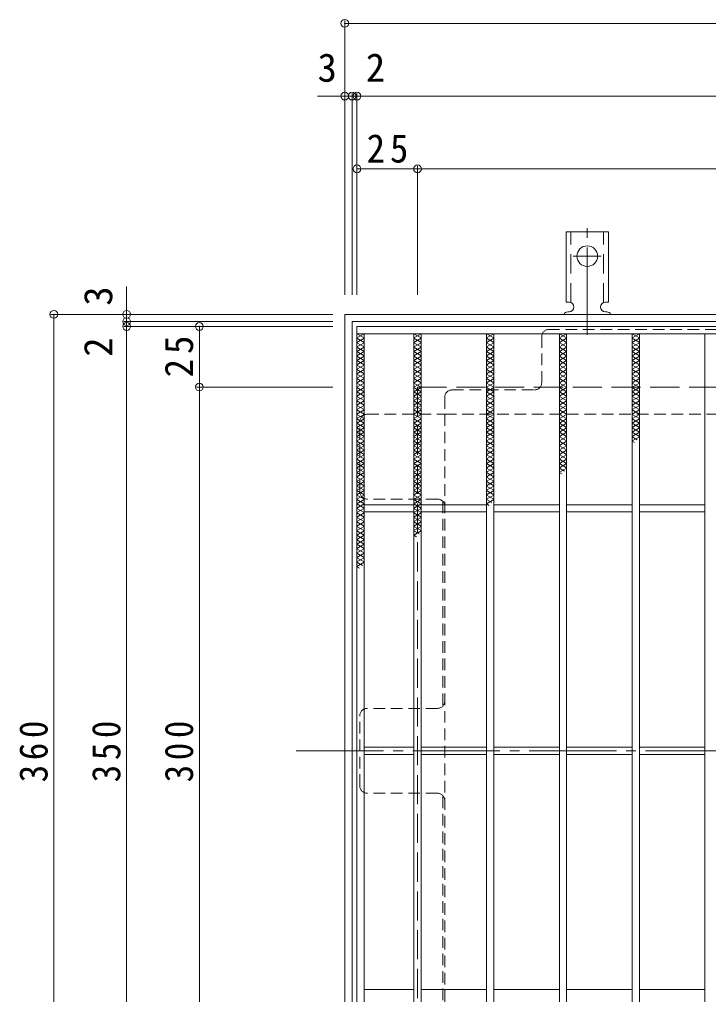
# Model space of a CAD drawing. Units: millimetres at full size, sheet at 1:4. Extents: x -838 to 1019, y -781 to 757.
# Drawn here: x -808.9 to -524.7, y 342.6 to 744.8 of the extents above; entities that cross this region are included whole.
import ezdxf
from ezdxf.enums import TextEntityAlignment as Align

# ---------------------------------------------------------------- set-up
doc = ezdxf.new("R2010")
doc.units = ezdxf.units.MM
doc.header["$LTSCALE"] = 4
doc.header["$PDMODE"] = 32
doc.header["$PDSIZE"] = 3.2
for name, pattern in [('CHAIN2', [12, 9, -1, 1, -1]), ('DASHED1', [1.8, 1.2, -0.6]), ('DASHED2', [3, 2, -1]), ('DASHED3', [4, 3, -1])]:
    doc.linetypes.add(name, pattern=pattern)
for name, color, linetype, lineweight in [('A-1', 3, 'Continuous', 9), ('A-2', 3, 'Continuous', 9), ('A-4', 7, 'Continuous', 9), ('A-7', 2, 'Continuous', 9), ('A-9', 6, 'Continuous', 9), ('A-A', 3, 'Continuous', 9)]:
    doc.layers.add(name, color=color, linetype=linetype, lineweight=lineweight)
doc.styles.add('ＭＳ ゴシック', font='')
doc.styles.get('ＭＳ ゴシック').set_extended_font_data('MS Gothic')

msp = doc.modelspace()

# ---------------------------------------------------------------- linework, layer by layer
at = {"layer": 'A-1', "color": 2, "linetype": 'DASHED3'}
for p, q in [((-644.713, 593.162), (-644.713, 293.162)), ((-344.713, 593.162), (-644.713, 593.162))]:
    msp.add_line(p, q, dxfattribs=at)
at = {"layer": 'A-1', "color": 2}
for points in [[(-674.713, 623.162), (-674.713, 263.162), (-314.713, 263.162), (-314.713, 623.162)], [(-671.713, 620.162), (-671.713, 266.162), (-317.713, 266.162), (-317.713, 620.162)]]:
    msp.add_lwpolyline(points, close=True, dxfattribs=at)
at = {"layer": 'A-2'}
for p, q in [((-669.713, 618.161), (-669.713, 268.161)), ((-669.713, 618.161), (-319.713, 618.161)), ((-669.713, 615.161), (-319.713, 615.161)), ((-666.713, 615.161), (-666.713, 271.161)), ((-646.213, 615.161), (-646.213, 271.161)), ((-643.213, 615.161), (-643.213, 271.161)), ((-616.213, 615.161), (-616.213, 271.161)), ((-613.213, 615.161), (-613.213, 271.161)), ((-586.213, 615.161), (-586.213, 271.161)), ((-583.213, 615.161), (-583.213, 271.161)), ((-556.213, 615.161), (-556.213, 271.161)), ((-553.213, 615.161), (-553.213, 271.161)), ((-526.213, 615.161), (-526.213, 271.161)), ((-646.213, 544.661), (-666.713, 544.661)), ((-616.213, 544.661), (-643.213, 544.661)), ((-586.213, 544.661), (-613.213, 544.661)), ((-556.213, 544.661), (-583.213, 544.661)), ((-526.213, 544.661), (-553.213, 544.661)), ((-646.213, 541.661), (-666.713, 541.661)), ((-616.213, 541.661), (-643.213, 541.661)), ((-586.213, 541.661), (-613.213, 541.661)), ((-556.213, 541.661), (-583.213, 541.661)), ((-526.213, 541.661), (-553.213, 541.661)), ((-646.213, 444.661), (-666.713, 444.661)), ((-616.213, 444.661), (-643.213, 444.661)), ((-586.213, 444.661), (-613.213, 444.661)), ((-556.213, 444.661), (-583.213, 444.661)), ((-526.213, 444.661), (-553.213, 444.661)), ((-646.213, 441.661), (-666.713, 441.661)), ((-616.213, 441.661), (-643.213, 441.661)), ((-586.213, 441.661), (-613.213, 441.661)), ((-556.213, 441.661), (-583.213, 441.661)), ((-526.213, 441.661), (-553.213, 441.661)), ((-646.213, 344.661), (-666.713, 344.661)), ((-616.213, 344.661), (-643.213, 344.661)), ((-586.213, 344.661), (-613.213, 344.661)), ((-556.213, 344.661), (-583.213, 344.661)), ((-526.213, 344.661), (-553.213, 344.661))]:
    msp.add_line(p, q, dxfattribs=at)
at = {"layer": 'A-4'}
for p, q in [((-674.713, 744.362), (-674.713, 631.162)), ((-674.713, 743.162), (-314.713, 743.162)), ((-674.713, 713.162), (-685.967, 713.162)), ((-674.713, 713.162), (-671.713, 713.162)), ((-671.713, 714.362), (-671.713, 631.162)), ((-671.713, 713.162), (-669.713, 713.162)), ((-669.713, 714.362), (-669.713, 631.162)), ((-669.713, 713.162), (-319.713, 713.162)), ((-644.713, 684.362), (-644.713, 631.162)), ((-644.713, 683.162), (-669.713, 683.162)), ((-644.713, 683.162), (-344.713, 683.162)), ((-764.713, 623.162), (-764.713, 634.704)), ((-795.913, 623.162), (-679.713, 623.162)), ((-794.713, 623.162), (-794.713, 263.162)), ((-765.913, 620.162), (-679.713, 620.162)), ((-764.713, 623.162), (-764.713, 620.162)), ((-764.713, 620.162), (-764.713, 618.161)), ((-765.913, 618.161), (-679.713, 618.161)), ((-764.713, 618.161), (-764.713, 268.162)), ((-734.713, 593.162), (-734.713, 618.161)), ((-735.913, 593.162), (-679.713, 593.162)), ((-734.713, 593.162), (-734.713, 293.162))]:
    msp.add_line(p, q, dxfattribs=at)
for p in [(-674.713, 743.162), (-674.713, 713.162), (-671.713, 713.162), (-669.713, 713.162), (-669.713, 683.162), (-644.713, 683.162), (-794.713, 623.162), (-764.713, 623.162), (-764.713, 620.162), (-764.713, 618.161), (-734.713, 618.161), (-734.713, 593.162)]:
    msp.add_point(p, dxfattribs=at)
at = {"layer": 'A-7', "linetype": 'DASHED1'}
for p, q in [((-398.914, 616.966), (-590.512, 616.966)), ((-593.512, 594.966), (-593.512, 613.966)), ((-630.513, 591.966), (-596.512, 591.966)), ((-633.513, 588.966), (-633.513, 581.966)), ((-665.516, 581.966), (-633.513, 581.966)), ((-633.513, 581.966), (-355.913, 581.966)), ((-633.513, 581.966), (-633.513, 304.359)), ((-668.516, 549.965), (-668.516, 578.966)), ((-636.513, 546.965), (-665.516, 546.965)), ((-634.313, 546.004), (-634.313, 461.623)), ((-636.513, 460.663), (-665.516, 460.663)), ((-668.516, 428.662), (-668.516, 457.663)), ((-636.513, 425.662), (-665.516, 425.662)), ((-634.313, 340.32), (-634.313, 424.701))]:
    msp.add_line(p, q, dxfattribs=at)
at = {"layer": 'A-7', "linetype": 'CHAIN2'}
msp.add_line((-694.713, 443.162), (-294.713, 443.162), dxfattribs=at)
at = {"layer": 'A-7', "linetype": 'DASHED1'}
for centre, start, end in [((-590.512, 613.966), 90, 180), ((-630.513, 588.966), 90, 180), ((-596.512, 594.966), 270, 0), ((-665.516, 578.966), 90, 180), ((-665.516, 549.965), 180, 270), ((-636.513, 543.965), 0, 90), ((-636.513, 463.663), 270, 0), ((-665.516, 457.663), 90, 180), ((-665.516, 428.662), 180, 270), ((-636.513, 422.662), 0, 90)]:
    msp.add_arc(centre, 3, start, end, dxfattribs=at)
at = {"layer": 'A-9'}
for p, q in [((-669.713, 615.161), (-666.713, 613.429)), ((-666.713, 615.161), (-669.713, 613.429)), ((-669.713, 613.314), (-666.713, 611.582)), ((-666.713, 613.314), (-669.713, 611.582)), ((-669.713, 611.466), (-666.713, 609.734)), ((-666.713, 611.466), (-669.713, 609.734)), ((-646.213, 615.161), (-643.213, 613.429)), ((-643.213, 615.161), (-646.213, 613.429)), ((-646.213, 613.314), (-643.213, 611.582)), ((-643.213, 613.314), (-646.213, 611.582)), ((-646.213, 611.466), (-643.213, 609.734)), ((-643.213, 611.466), (-646.213, 609.734)), ((-616.213, 615.161), (-613.213, 613.429)), ((-613.213, 615.161), (-616.213, 613.429)), ((-616.213, 613.314), (-613.213, 611.582)), ((-613.213, 613.314), (-616.213, 611.582)), ((-616.213, 611.466), (-613.213, 609.734)), ((-613.213, 611.466), (-616.213, 609.734)), ((-586.213, 615.161), (-583.213, 613.429)), ((-583.213, 615.161), (-586.213, 613.429)), ((-586.213, 613.314), (-583.213, 611.582)), ((-583.213, 613.314), (-586.213, 611.582)), ((-586.213, 611.466), (-583.213, 609.734)), ((-583.213, 611.466), (-586.213, 609.734)), ((-556.213, 615.161), (-553.213, 613.429)), ((-553.213, 615.161), (-556.213, 613.429)), ((-556.213, 613.314), (-553.213, 611.582)), ((-553.213, 613.314), (-556.213, 611.582)), ((-556.213, 611.466), (-553.213, 609.734)), ((-553.213, 611.466), (-556.213, 609.734)), ((-669.713, 609.619), (-666.713, 607.887)), ((-666.713, 609.619), (-669.713, 607.887)), ((-669.713, 607.771), (-666.713, 606.039)), ((-666.713, 607.771), (-669.713, 606.039)), ((-646.213, 609.619), (-643.213, 607.887)), ((-643.213, 609.619), (-646.213, 607.887)), ((-646.213, 607.771), (-643.213, 606.039)), ((-643.213, 607.771), (-646.213, 606.039)), ((-616.213, 609.619), (-613.213, 607.887)), ((-613.213, 609.619), (-616.213, 607.887)), ((-616.213, 607.771), (-613.213, 606.039)), ((-613.213, 607.771), (-616.213, 606.039)), ((-586.213, 609.619), (-583.213, 607.887)), ((-583.213, 609.619), (-586.213, 607.887)), ((-586.213, 607.771), (-583.213, 606.039)), ((-583.213, 607.771), (-586.213, 606.039)), ((-556.213, 609.619), (-553.213, 607.887)), ((-553.213, 609.619), (-556.213, 607.887)), ((-556.213, 607.771), (-553.213, 606.039)), ((-553.213, 607.771), (-556.213, 606.039)), ((-669.713, 605.924), (-666.713, 604.192)), ((-666.713, 605.924), (-669.713, 604.192)), ((-669.713, 604.076), (-666.713, 602.344)), ((-666.713, 604.076), (-669.713, 602.344)), ((-646.213, 605.924), (-643.213, 604.192)), ((-643.213, 605.924), (-646.213, 604.192)), ((-646.213, 604.076), (-643.213, 602.344)), ((-643.213, 604.076), (-646.213, 602.344)), ((-616.213, 605.924), (-613.213, 604.192)), ((-613.213, 605.924), (-616.213, 604.192)), ((-616.213, 604.076), (-613.213, 602.344)), ((-613.213, 604.076), (-616.213, 602.344)), ((-586.213, 605.924), (-583.213, 604.192)), ((-583.213, 605.924), (-586.213, 604.192)), ((-586.213, 604.076), (-583.213, 602.344)), ((-583.213, 604.076), (-586.213, 602.344)), ((-556.213, 605.924), (-553.213, 604.192)), ((-553.213, 605.924), (-556.213, 604.192)), ((-556.213, 604.076), (-553.213, 602.344)), ((-553.213, 604.076), (-556.213, 602.344)), ((-666.713, 602.229), (-669.713, 600.497)), ((-669.713, 602.229), (-666.713, 600.497)), ((-669.713, 600.381), (-666.713, 598.649)), ((-666.713, 600.381), (-669.713, 598.649)), ((-643.213, 602.229), (-646.213, 600.497)), ((-646.213, 602.229), (-643.213, 600.497)), ((-646.213, 600.381), (-643.213, 598.649)), ((-643.213, 600.381), (-646.213, 598.649)), ((-613.213, 602.229), (-616.213, 600.497)), ((-616.213, 602.229), (-613.213, 600.497)), ((-616.213, 600.381), (-613.213, 598.649)), ((-613.213, 600.381), (-616.213, 598.649)), ((-583.213, 602.229), (-586.213, 600.497)), ((-586.213, 602.229), (-583.213, 600.497)), ((-586.213, 600.381), (-583.213, 598.649)), ((-583.213, 600.381), (-586.213, 598.649)), ((-553.213, 602.229), (-556.213, 600.497)), ((-556.213, 602.229), (-553.213, 600.497)), ((-556.213, 600.381), (-553.213, 598.649)), ((-553.213, 600.381), (-556.213, 598.649)), ((-669.713, 598.534), (-666.713, 596.802)), ((-666.713, 598.534), (-669.713, 596.801)), ((-669.713, 596.686), (-666.713, 594.954)), ((-666.713, 596.686), (-669.713, 594.954)), ((-646.213, 598.534), (-643.213, 596.802)), ((-643.213, 598.534), (-646.213, 596.801)), ((-646.213, 596.686), (-643.213, 594.954)), ((-643.213, 596.686), (-646.213, 594.954)), ((-616.213, 598.534), (-613.213, 596.802)), ((-613.213, 598.534), (-616.213, 596.801)), ((-616.213, 596.686), (-613.213, 594.954)), ((-613.213, 596.686), (-616.213, 594.954)), ((-586.213, 598.534), (-583.213, 596.802)), ((-583.213, 598.534), (-586.213, 596.801)), ((-586.213, 596.686), (-583.213, 594.954)), ((-583.213, 596.686), (-586.213, 594.954)), ((-556.213, 598.534), (-553.213, 596.802)), ((-553.213, 598.534), (-556.213, 596.801)), ((-556.213, 596.686), (-553.213, 594.954)), ((-553.213, 596.686), (-556.213, 594.954)), ((-669.713, 594.838), (-666.713, 593.106)), ((-666.713, 594.838), (-669.713, 593.106)), ((-666.713, 592.991), (-669.713, 591.259)), ((-669.713, 592.991), (-666.713, 591.259)), ((-666.713, 591.143), (-669.713, 589.411)), ((-669.713, 591.143), (-666.713, 589.411)), ((-646.213, 594.838), (-643.213, 593.106)), ((-643.213, 594.838), (-646.213, 593.106)), ((-643.213, 592.991), (-646.213, 591.259)), ((-646.213, 592.991), (-643.213, 591.259)), ((-643.213, 591.143), (-646.213, 589.411)), ((-646.213, 591.143), (-643.213, 589.411)), ((-616.213, 594.838), (-613.213, 593.106)), ((-613.213, 594.838), (-616.213, 593.106)), ((-613.213, 592.991), (-616.213, 591.259)), ((-616.213, 592.991), (-613.213, 591.259)), ((-613.213, 591.143), (-616.213, 589.411)), ((-616.213, 591.143), (-613.213, 589.411)), ((-586.213, 594.838), (-583.213, 593.106)), ((-583.213, 594.838), (-586.213, 593.106)), ((-583.213, 592.991), (-586.213, 591.259)), ((-586.213, 592.991), (-583.213, 591.259)), ((-583.213, 591.143), (-586.213, 589.411)), ((-586.213, 591.143), (-583.213, 589.411)), ((-556.213, 594.838), (-553.213, 593.106)), ((-553.213, 594.838), (-556.213, 593.106)), ((-553.213, 592.991), (-556.213, 591.259)), ((-556.213, 592.991), (-553.213, 591.259)), ((-553.213, 591.143), (-556.213, 589.411)), ((-556.213, 591.143), (-553.213, 589.411)), ((-666.713, 589.296), (-669.713, 587.564)), ((-669.713, 589.296), (-666.713, 587.564)), ((-666.713, 587.448), (-669.713, 585.716)), ((-669.713, 587.448), (-666.713, 585.716)), ((-643.213, 589.296), (-646.213, 587.564)), ((-646.213, 589.296), (-643.213, 587.564)), ((-643.213, 587.448), (-646.213, 585.716)), ((-646.213, 587.448), (-643.213, 585.716)), ((-613.213, 589.296), (-616.213, 587.564)), ((-616.213, 589.296), (-613.213, 587.564)), ((-613.213, 587.448), (-616.213, 585.716)), ((-616.213, 587.448), (-613.213, 585.716)), ((-583.213, 589.296), (-586.213, 587.564)), ((-586.213, 589.296), (-583.213, 587.564)), ((-583.213, 587.448), (-586.213, 585.716)), ((-586.213, 587.448), (-583.213, 585.716)), ((-553.213, 589.296), (-556.213, 587.564)), ((-556.213, 589.296), (-553.213, 587.564)), ((-553.213, 587.448), (-556.213, 585.716)), ((-556.213, 587.448), (-553.213, 585.716)), ((-666.713, 585.6), (-669.713, 583.868)), ((-669.713, 585.6), (-666.713, 583.868)), ((-666.713, 583.753), (-669.713, 582.021)), ((-669.713, 583.753), (-666.713, 582.021)), ((-643.213, 585.6), (-646.213, 583.868)), ((-646.213, 585.6), (-643.213, 583.868)), ((-643.213, 583.753), (-646.213, 582.021)), ((-646.213, 583.753), (-643.213, 582.021)), ((-613.213, 585.6), (-616.213, 583.868)), ((-616.213, 585.6), (-613.213, 583.868)), ((-613.213, 583.753), (-616.213, 582.021)), ((-616.213, 583.753), (-613.213, 582.021)), ((-583.213, 585.6), (-586.213, 583.868)), ((-586.213, 585.6), (-583.213, 583.868)), ((-583.213, 583.753), (-586.213, 582.021)), ((-586.213, 583.753), (-583.213, 582.021)), ((-553.213, 585.6), (-556.213, 583.868)), ((-556.213, 585.6), (-553.213, 583.868)), ((-553.213, 583.753), (-556.213, 582.021)), ((-556.213, 583.753), (-553.213, 582.021)), ((-666.713, 581.905), (-669.713, 580.173)), ((-669.713, 581.905), (-666.713, 580.173)), ((-666.713, 580.058), (-669.713, 578.326)), ((-669.713, 580.058), (-666.713, 578.326)), ((-643.213, 581.905), (-646.213, 580.173)), ((-646.213, 581.905), (-643.213, 580.173)), ((-643.213, 580.058), (-646.213, 578.326)), ((-646.213, 580.058), (-643.213, 578.326)), ((-613.213, 581.905), (-616.213, 580.173)), ((-616.213, 581.905), (-613.213, 580.173)), ((-613.213, 580.058), (-616.213, 578.326)), ((-616.213, 580.058), (-613.213, 578.326)), ((-583.213, 581.905), (-586.213, 580.173)), ((-586.213, 581.905), (-583.213, 580.173)), ((-583.213, 580.058), (-586.213, 578.326)), ((-586.213, 580.058), (-583.213, 578.326)), ((-553.213, 581.905), (-556.213, 580.173)), ((-556.213, 581.905), (-553.213, 580.173)), ((-553.213, 580.058), (-556.213, 578.326)), ((-556.213, 580.058), (-553.213, 578.326)), ((-666.713, 578.21), (-669.713, 576.478)), ((-669.713, 578.21), (-666.713, 576.478)), ((-666.713, 576.362), (-669.713, 574.63)), ((-669.713, 576.362), (-666.713, 574.63)), ((-643.213, 578.21), (-646.213, 576.478)), ((-646.213, 578.21), (-643.213, 576.478)), ((-643.213, 576.362), (-646.213, 574.63)), ((-646.213, 576.362), (-643.213, 574.63)), ((-613.213, 578.21), (-616.213, 576.478)), ((-616.213, 578.21), (-613.213, 576.478)), ((-613.213, 576.362), (-616.213, 574.63)), ((-616.213, 576.362), (-613.213, 574.63)), ((-583.213, 578.21), (-586.213, 576.478)), ((-586.213, 578.21), (-583.213, 576.478)), ((-583.213, 576.362), (-586.213, 574.63)), ((-586.213, 576.362), (-583.213, 574.63)), ((-553.213, 578.21), (-556.213, 576.478)), ((-556.213, 578.21), (-553.213, 576.478)), ((-553.213, 576.362), (-556.213, 574.63)), ((-556.213, 576.362), (-553.213, 574.63)), ((-666.713, 574.515), (-669.713, 572.783)), ((-669.713, 574.515), (-666.713, 572.783)), ((-666.713, 572.667), (-669.713, 570.935)), ((-669.713, 572.667), (-666.713, 570.935)), ((-643.213, 574.515), (-646.213, 572.783)), ((-646.213, 574.515), (-643.213, 572.783)), ((-643.213, 572.667), (-646.213, 570.935)), ((-646.213, 572.667), (-643.213, 570.935)), ((-613.213, 574.515), (-616.213, 572.783)), ((-616.213, 574.515), (-613.213, 572.783)), ((-613.213, 572.667), (-616.213, 570.935)), ((-616.213, 572.667), (-613.213, 570.935)), ((-583.213, 574.515), (-586.213, 572.783)), ((-586.213, 574.515), (-583.213, 572.783)), ((-583.213, 572.667), (-586.213, 570.935)), ((-586.213, 572.667), (-583.213, 570.935)), ((-553.213, 574.515), (-556.213, 572.783)), ((-556.213, 574.515), (-553.213, 572.783)), ((-553.213, 572.667), (-556.213, 570.935)), ((-556.213, 572.667), (-554.113, 571.455)), ((-666.713, 570.82), (-669.713, 569.088)), ((-669.713, 570.82), (-666.713, 569.088)), ((-666.713, 568.972), (-669.713, 567.24)), ((-669.713, 568.972), (-666.713, 567.24)), ((-666.713, 567.125), (-669.713, 565.392)), ((-669.713, 567.125), (-666.713, 565.393)), ((-643.213, 570.82), (-646.213, 569.088)), ((-646.213, 570.82), (-643.213, 569.088)), ((-643.213, 568.972), (-646.213, 567.24)), ((-646.213, 568.972), (-643.213, 567.24)), ((-643.213, 567.125), (-646.213, 565.392)), ((-646.213, 567.125), (-643.213, 565.393)), ((-613.213, 570.82), (-616.213, 569.088)), ((-616.213, 570.82), (-613.213, 569.088)), ((-613.213, 568.972), (-616.213, 567.24)), ((-616.213, 568.972), (-613.213, 567.24)), ((-613.213, 567.125), (-616.213, 565.392)), ((-616.213, 567.125), (-613.213, 565.393)), ((-583.213, 570.82), (-586.213, 569.088)), ((-586.213, 570.82), (-583.213, 569.088)), ((-583.213, 568.972), (-586.213, 567.24)), ((-586.213, 568.972), (-583.213, 567.24)), ((-583.213, 567.125), (-586.213, 565.392)), ((-586.213, 567.125), (-583.213, 565.393)), ((-556.213, 570.82), (-555.284, 570.284)), ((-666.713, 565.277), (-669.713, 563.545)), ((-669.713, 565.277), (-666.713, 563.545)), ((-666.713, 563.429), (-669.713, 561.697)), ((-669.713, 563.429), (-666.713, 561.697)), ((-643.213, 565.277), (-646.213, 563.545)), ((-646.213, 565.277), (-643.213, 563.545)), ((-643.213, 563.429), (-646.213, 561.697)), ((-646.213, 563.429), (-643.213, 561.697)), ((-613.213, 565.277), (-616.213, 563.545)), ((-616.213, 565.277), (-613.213, 563.545)), ((-613.213, 563.429), (-616.213, 561.697)), ((-616.213, 563.429), (-613.213, 561.697)), ((-583.213, 565.277), (-586.213, 563.545)), ((-586.213, 565.277), (-583.213, 563.545)), ((-583.213, 563.429), (-586.213, 561.697)), ((-586.213, 563.429), (-583.213, 561.697)), ((-666.713, 561.582), (-669.713, 559.85)), ((-669.713, 561.582), (-666.713, 559.85)), ((-666.713, 559.734), (-669.713, 558.002)), ((-669.713, 559.734), (-666.713, 558.002)), ((-643.213, 561.582), (-646.213, 559.85)), ((-646.213, 561.582), (-643.213, 559.85)), ((-643.213, 559.734), (-646.213, 558.002)), ((-646.213, 559.734), (-643.213, 558.002)), ((-613.213, 561.582), (-616.213, 559.85)), ((-616.213, 561.582), (-613.213, 559.85)), ((-613.213, 559.734), (-616.213, 558.002)), ((-616.213, 559.734), (-613.213, 558.002)), ((-583.213, 561.582), (-586.213, 559.85)), ((-586.213, 561.582), (-583.213, 559.85)), ((-583.213, 559.734), (-586.213, 558.002)), ((-586.213, 559.734), (-584.071, 558.497)), ((-666.713, 557.887), (-669.713, 556.154)), ((-669.713, 557.887), (-666.713, 556.155)), ((-666.713, 556.039), (-669.713, 554.307)), ((-669.713, 556.039), (-666.713, 554.307)), ((-643.213, 557.887), (-646.213, 556.154)), ((-646.213, 557.887), (-643.213, 556.155)), ((-643.213, 556.039), (-646.213, 554.307)), ((-646.213, 556.039), (-643.213, 554.307)), ((-613.213, 557.887), (-616.213, 556.154)), ((-616.213, 557.887), (-613.213, 556.155)), ((-613.213, 556.039), (-616.213, 554.307)), ((-616.213, 556.039), (-613.213, 554.307)), ((-586.213, 557.887), (-585.242, 557.326)), ((-666.713, 554.191), (-669.713, 552.459)), ((-669.713, 554.191), (-666.713, 552.459)), ((-666.713, 552.344), (-669.713, 550.612)), ((-669.713, 552.344), (-666.713, 550.612)), ((-643.213, 554.191), (-646.213, 552.459)), ((-646.213, 554.191), (-643.213, 552.459)), ((-643.213, 552.344), (-646.213, 550.612)), ((-646.213, 552.344), (-643.213, 550.612)), ((-613.213, 554.191), (-616.213, 552.459)), ((-616.213, 554.191), (-613.213, 552.459)), ((-613.213, 552.344), (-616.213, 550.612)), ((-616.213, 552.344), (-613.213, 550.612)), ((-666.713, 550.496), (-669.713, 548.764)), ((-669.713, 550.496), (-666.713, 548.764)), ((-666.713, 548.649), (-669.713, 546.916)), ((-669.713, 548.649), (-666.713, 546.917)), ((-643.213, 550.496), (-646.213, 548.764)), ((-646.213, 550.496), (-643.213, 548.764)), ((-643.213, 548.649), (-646.213, 546.916)), ((-646.213, 548.649), (-643.213, 546.917)), ((-613.213, 550.496), (-616.213, 548.764)), ((-616.213, 550.496), (-613.213, 548.764)), ((-613.213, 548.649), (-616.213, 546.916)), ((-616.213, 548.649), (-613.213, 546.917)), ((-666.713, 546.801), (-669.713, 545.069)), ((-669.713, 546.801), (-666.713, 545.069)), ((-666.713, 544.953), (-669.713, 543.221)), ((-669.713, 544.953), (-666.713, 543.221)), ((-666.713, 543.106), (-669.713, 541.374)), ((-669.713, 543.106), (-666.713, 541.374)), ((-643.213, 546.801), (-646.213, 545.069)), ((-646.213, 546.801), (-643.213, 545.069)), ((-643.213, 544.953), (-646.213, 543.221)), ((-646.213, 544.953), (-643.213, 543.221)), ((-643.213, 543.106), (-646.213, 541.374)), ((-646.213, 543.106), (-643.213, 541.374)), ((-613.213, 546.801), (-616.213, 545.069)), ((-616.213, 546.801), (-614.028, 545.54)), ((-616.213, 544.953), (-615.2, 544.368)), ((-666.713, 541.258), (-669.713, 539.526)), ((-669.713, 541.258), (-666.713, 539.526)), ((-666.713, 539.411), (-669.713, 537.679)), ((-669.713, 539.411), (-666.713, 537.679)), ((-643.213, 541.258), (-646.213, 539.526)), ((-646.213, 541.258), (-643.213, 539.526)), ((-643.213, 539.411), (-646.213, 537.679)), ((-646.213, 539.411), (-643.213, 537.679)), ((-666.713, 537.563), (-669.713, 535.831)), ((-669.713, 537.563), (-666.713, 535.831)), ((-666.713, 535.715), (-669.713, 533.983)), ((-669.713, 535.715), (-666.713, 533.983)), ((-643.213, 537.563), (-646.213, 535.831)), ((-646.213, 537.563), (-643.213, 535.831)), ((-643.213, 535.715), (-646.213, 533.983)), ((-646.213, 535.715), (-643.213, 533.983)), ((-666.713, 533.868), (-669.713, 532.136)), ((-669.713, 533.868), (-666.713, 532.136)), ((-666.713, 532.02), (-669.713, 530.288)), ((-669.713, 532.02), (-666.713, 530.288)), ((-643.213, 533.868), (-646.213, 532.136)), ((-646.213, 533.868), (-643.986, 532.582)), ((-646.213, 532.02), (-645.157, 531.411)), ((-666.713, 530.173), (-669.713, 528.441)), ((-669.713, 530.173), (-666.713, 528.441)), ((-666.713, 528.325), (-669.713, 526.593)), ((-669.713, 528.325), (-666.713, 526.593)), ((-666.713, 526.477), (-669.713, 524.745)), ((-669.713, 526.477), (-666.713, 524.745)), ((-666.713, 524.63), (-669.713, 522.898)), ((-669.713, 524.63), (-666.713, 522.898)), ((-666.713, 522.782), (-669.713, 521.05)), ((-669.713, 522.782), (-666.713, 521.05)), ((-666.713, 520.935), (-669.713, 519.203)), ((-669.713, 520.935), (-667.444, 519.624)), ((-669.713, 519.087), (-668.615, 518.453))]:
    msp.add_line(p, q, dxfattribs=at)
at = {"layer": 'A-A', "color": 7, "linetype": 'CHAIN2'}
for p, q in [((-574.713, 614.694), (-574.713, 662.095)), ((-568.937, 647.162), (-580.489, 647.162))]:
    msp.add_line(p, q, dxfattribs=at)
at = {"layer": 'A-A'}
for p, q in [((-583.463, 628.162), (-583.463, 657.162)), ((-583.463, 657.162), (-565.963, 657.162)), ((-565.963, 628.162), (-565.963, 657.162)), ((-583.463, 628.162), (-582.213, 628.162)), ((-565.963, 628.162), (-567.213, 628.162)), ((-582.208, 624.162), (-582.721, 624.162)), ((-566.713, 624.162), (-567.213, 624.162))]:
    msp.add_line(p, q, dxfattribs=at)
at = {"layer": 'A-A', "linetype": 'DASHED2'}
for p, q in [((-581.463, 628.017), (-581.463, 657.162)), ((-567.963, 628.017), (-567.963, 657.162))]:
    msp.add_line(p, q, dxfattribs=at)
at = {"layer": 'A-A'}
msp.add_circle((-574.713, 647.162), 4.25, dxfattribs=at)
for centre, start, end in [((-582.213, 626.162), 270.13329, 90), ((-567.213, 626.162), 90, 270), ((-582.713, 622.162), 90.24162, 150.00072), ((-566.713, 622.162), 29.99951, 89.72403)]:
    msp.add_arc(centre, 2, start, end, dxfattribs=at)

# ---------------------------------------------------------------- texts
at = {"layer": 'A-4', "color": 2, "style": 'ＭＳ ゴシック'}
for s, p in [('3', (-685.967, 715.562)), ('2', (-666.075, 715.562))]:
    msp.add_text(s, height=11.73, dxfattribs=at).set_placement(p, align=Align.BOTTOM_LEFT)
for s, p in [('3', (-767.113, 626.704)), ('2', (-767.113, 605.678))]:
    msp.add_text(s, height=11.73, rotation=90, dxfattribs=at).set_placement(p, align=Align.BOTTOM_LEFT)
at = {"layer": 'A-4', "color": 2, "insert": (-665.713, 685.562), "char_height": 11.73, "attachment_point": 7, "style": 'ＭＳ ゴシック'}
msp.add_mtext('\\T1.27;\\W0.95;25', dxfattribs=at)
at = {"layer": 'A-4', "color": 2, "char_height": 11.73, "attachment_point": 7, "rotation": 90, "style": 'ＭＳ ゴシック'}
for s, insert in [('\\T1.27;\\W0.95;25', (-737.113, 597.162)), ('\\T1.27;\\W0.9;360', (-797.113, 430.162)), ('\\T1.27;\\W0.9;350', (-767.113, 430.162)), ('\\T1.27;\\W0.9;300', (-737.113, 430.162))]:
    msp.add_mtext(s, dxfattribs=dict(at, insert=insert))

doc.saveas('drawing.dxf')
